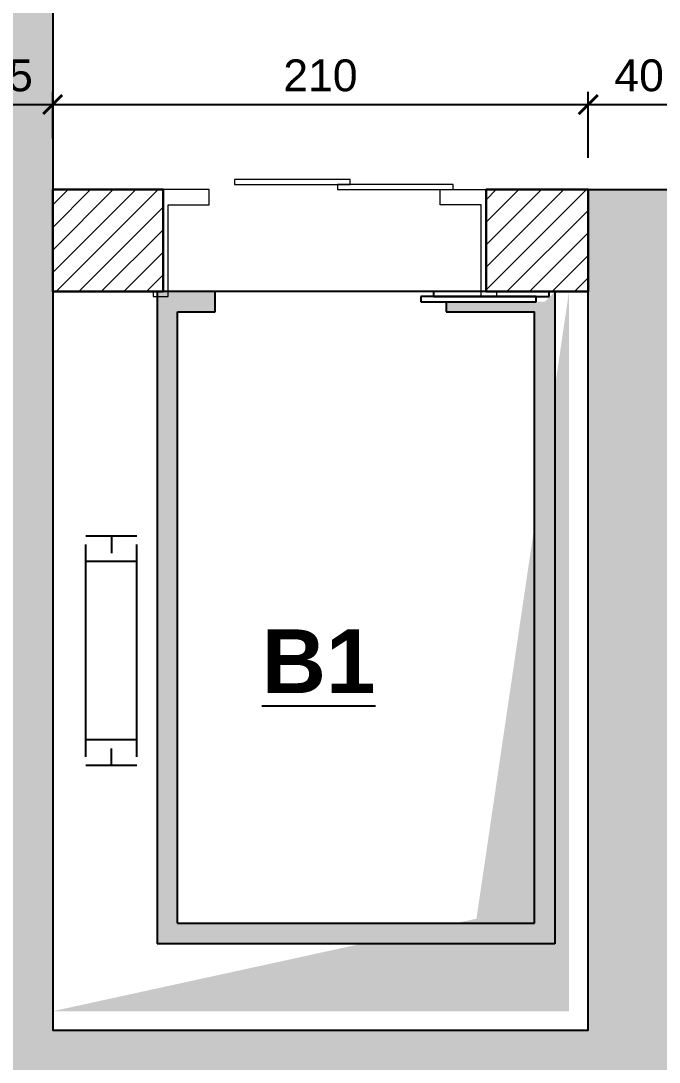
# Model space of a CAD drawing. Header units: centimetres. Extents: x 60496 to 66049, y -55119 to -48212.
# Drawn here: x 63380.5 to 63630.8, y -53244.9 to -52836.1 of the extents above; entities that cross this region are included whole.
import ezdxf

# ---------------------------------------------------------------- set-up
doc = ezdxf.new("R2010")
doc.units = ezdxf.units.CM
doc.header["$LTSCALE"] = 50
doc.header["$MEASUREMENT"] = 0
doc.linetypes.add('CONTINU', pattern=[0])
doc.layers.get('0').update_dxf_attribs({"color": 8})
for name, color, linetype in [('BETON COUPE', 3, 'CONTINU'), ('BETON TRAME', 252, 'Continuous'), ('BORD', 5, 'Continuous'), ('COTE 50ème', 1, 'Continuous'), ('kabina', 120, 'Continuous'), ('OMBRE', 253, 'Continuous'), ('TEXTE', 7, 'Continuous')]:
    doc.layers.add(name, color=color, linetype=linetype)
for name, color, linetype, lineweight in [('BETON HACHURE', 253, 'Continuous', 13), ('door', 44, 'Continuous', 5), ('MACONNERIE COUPE', 7, 'Continuous', 30), ('MACONNERIE HACHURE', 253, 'Continuous', 13)]:
    doc.layers.add(name, color=color, linetype=linetype, lineweight=lineweight)
doc.styles.add('RS_TEXT_1.50', font='arial.ttf', dxfattribs={"height": 12.5})
doc.styles.add('RS_TXT_50', font='arial.ttf', dxfattribs={"height": 12.5})
doc.dimstyles.new('RS_50CM_LINEAIRE', dxfattribs={"dimscale": 5, "dimtxt": 12.5, "dimasz": 1.5, "dimexe": 1, "dimexo": 2.5, "dimgap": 1, "dimtad": 1, "dimdec": 1, "dimrnd": 0.5, "dimdsep": 46, "dimtxsty": 'RS_TXT_50', "dimblk1": 'ARCHTICK', "dimblk2": 'ARCHTICK', "dimsah": 1, "dimcen": 2.5, "dimdle": 1, "dimclrt": 4, "dimadec": 0, "dimazin": 2, "dimtfac": 1, "dimtdec": 1, "dimtix": 1, "dimtmove": 2, "dimatfit": 3, "dimfxl": 1, "dimtolj": 1, "dimtzin": 0, "dimarcsym": 0})

# ---------------------------------------------------------------- blocks, each defined once
blk = doc.blocks.new('_ArchTick')
at = {"color": 0, "linetype": 'ByBlock', "const_width": 0.15}
blk.add_lwpolyline([(-0.5, -0.5), (0.5, 0.5)], dxfattribs=at)
blk = doc.blocks.new('*D1028')
at = {"layer": 'COTE 50ème', "color": 0, "lineweight": -2, "ltscale": 0.5, "transparency": 16777216}
for p, q in [((63357.95453184991, -52882.2401818246), (63357.95453184991, -52863.98133206999)), ((63392.95453184991, -52882.2401818246), (63392.95453184991, -52863.98133206999)), ((63352.95453184991, -52868.98133206999), (63397.95453184991, -52868.98133206999))]:
    blk.add_line(p, q, dxfattribs=at)
at = {"layer": 'Defpoints', "color": 0, "ltscale": 0.5, "transparency": 16777216}
for p in [(63392.95453184991, -52868.98133206999), (63357.95453184991, -52894.7401818246), (63392.95453184991, -52894.7401818246)]:
    blk.add_point(p, dxfattribs=at)
at = {"layer": 'COTE 50ème', "color": 0, "lineweight": -2, "ltscale": 0.5, "transparency": 16777216, "xscale": 7.5, "yscale": 7.5, "zscale": 7.5, "rotation": 180}
blk.add_blockref('_ArchTick', (63357.95453184991, -52868.98133206999), dxfattribs=at)
at = {"layer": 'COTE 50ème', "color": 0, "lineweight": -2, "ltscale": 0.5, "transparency": 16777216, "xscale": 7.5, "yscale": 7.5, "zscale": 7.5}
blk.add_blockref('_ArchTick', (63392.95453184991, -52868.98133206999), dxfattribs=at)
at = {"layer": 'COTE 50ème', "color": 4, "ltscale": 0.5, "transparency": 16777216, "insert": (63375.45453184991, -52857.59490642197), "char_height": 12.5, "attachment_point": 5, "style": 'RS_TXT_50'}
blk.add_mtext('\\A1;35', dxfattribs=at)
blk = doc.blocks.new('*D1029')
at = {"layer": 'COTE 50ème', "color": 0, "lineweight": -2, "ltscale": 0.5, "transparency": 16777216}
for p, q in [((63392.95453184991, -52882.2401818246), (63392.95453184991, -52863.98133206999)), ((63602.95453184991, -52889.86232274523), (63602.95453184991, -52863.98133206999)), ((63387.95453184991, -52868.98133206999), (63607.95453184991, -52868.98133206999))]:
    blk.add_line(p, q, dxfattribs=at)
at = {"layer": 'Defpoints', "color": 0, "ltscale": 0.5, "transparency": 16777216}
for p in [(63602.95453184991, -52868.98133206999), (63392.95453184991, -52894.7401818246), (63602.95453184991, -52902.36232274523)]:
    blk.add_point(p, dxfattribs=at)
at = {"layer": 'COTE 50ème', "color": 0, "lineweight": -2, "ltscale": 0.5, "transparency": 16777216, "xscale": 7.5, "yscale": 7.5, "zscale": 7.5, "rotation": 180}
blk.add_blockref('_ArchTick', (63392.95453184991, -52868.98133206999), dxfattribs=at)
at = {"layer": 'COTE 50ème', "color": 0, "lineweight": -2, "ltscale": 0.5, "transparency": 16777216, "xscale": 7.5, "yscale": 7.5, "zscale": 7.5}
blk.add_blockref('_ArchTick', (63602.95453184991, -52868.98133206999), dxfattribs=at)
at = {"layer": 'COTE 50ème', "color": 4, "ltscale": 0.5, "transparency": 16777216, "insert": (63497.95453184991, -52857.59916972347), "char_height": 12.5, "attachment_point": 5, "style": 'RS_TXT_50'}
blk.add_mtext('\\A1;210', dxfattribs=at)
blk = doc.blocks.new('*D1030')
at = {"layer": 'COTE 50ème', "color": 0, "lineweight": -2, "ltscale": 0.5, "transparency": 16777216}
for p, q in [((63602.95453184991, -52889.86232274523), (63602.95453184991, -52863.98133206999)), ((63642.95453184991, -52889.86232274523), (63642.95453184991, -52863.98133206999)), ((63597.95453184991, -52868.98133206999), (63647.95453184991, -52868.98133206999))]:
    blk.add_line(p, q, dxfattribs=at)
at = {"layer": 'Defpoints', "color": 0, "ltscale": 0.5, "transparency": 16777216}
for p in [(63642.95453184991, -52868.98133206999), (63602.95453184991, -52902.36232274523), (63642.95453184991, -52902.36232274523)]:
    blk.add_point(p, dxfattribs=at)
at = {"layer": 'COTE 50ème', "color": 0, "lineweight": -2, "ltscale": 0.5, "transparency": 16777216, "xscale": 7.5, "yscale": 7.5, "zscale": 7.5, "rotation": 180}
blk.add_blockref('_ArchTick', (63602.95453184991, -52868.98133206999), dxfattribs=at)
at = {"layer": 'COTE 50ème', "color": 0, "lineweight": -2, "ltscale": 0.5, "transparency": 16777216, "xscale": 7.5, "yscale": 7.5, "zscale": 7.5}
blk.add_blockref('_ArchTick', (63642.95453184991, -52868.98133206999), dxfattribs=at)
at = {"layer": 'COTE 50ème', "color": 4, "ltscale": 0.5, "transparency": 16777216, "insert": (63622.95453184991, -52857.59916972347), "char_height": 12.5, "attachment_point": 5, "style": 'RS_TXT_50'}
blk.add_mtext('\\A1;40', dxfattribs=at)

msp = doc.modelspace()

# ---------------------------------------------------------------- hatches: boundary and pattern name
at = {"layer": 'BETON HACHURE', "transparency": 33554585}
h = msp.add_hatch(dxfattribs=at)
h.set_pattern_fill('ANSI37', color=256, scale=50, angle=270, style=0)
h.set_pattern_definition([(315, (-1160.485528566322, 19655.39304804563), (4.419417382415923, 4.419417382415921), []), (45, (-1160.485528566322, 19655.39304804563), (-4.41941738241592, 4.419417382415923), [])])
h.paths.add_polyline_path([(62772.95432019554, -51847.21800907419), (62797.95432019554, -51847.21800907419), (62797.95432019554, -52172.21800907419), (62772.95432019554, -52172.21800907417)], flags=0)
h.paths.add_polyline_path([(62772.95432019554, -51847.21800907419), (62797.95432019554, -51847.21800907419), (62797.95432019554, -52172.21800907419), (62772.95432019554, -52172.21800907417)], flags=0)
h.paths.add_polyline_path([(64952.95432019551, -51987.36232274516), (64952.95432019551, -52037.36231738077), (65032.95432019551, -52037.36231738077), (65032.95432019551, -51987.36232274516)], flags=0)
h.paths.add_polyline_path([(64572.95225443787, -51987.36232274525), (64572.95225443787, -52037.36231738086), (64652.95225443787, -52037.36231738086), (64652.95225443787, -51987.36232274525)], flags=0)
edge = h.paths.add_edge_path(flags=0)
edge.add_arc((64612.9522544379, -50672.36229558228), 40, 0, 360)
edge = h.paths.add_edge_path(flags=0)
edge.add_arc((64612.95225443787, -49997.36232274529), 40, 0, 360)
edge = h.paths.add_edge_path(flags=0)
edge.add_arc((64612.95225443786, -51272.3623323497), 40, 0, 360)
h.paths.add_polyline_path([(65692.87113614069, -49527.22052557723), (61269.11017409691, -49527.21800907417), (60879.82185948436, -54263.92172710598), (65445.45432019557, -54713.50983066576), (65692.87113614069, -54713.50983066575)])
edge = h.paths.add_edge_path(flags=0)
edge.add_arc((64612.95225443786, -51272.3623323497), 40, 0, 360)
h.paths.add_polyline_path([(63397.95432019554, -49552.21800907419), (63397.95432019554, -49972.36232274529), (63422.95432019554, -49972.36232274529), (63422.95432019554, -49552.21800907419), (64992.96098447277, -49552.21800907419), (64992.94765591834, -51312.3623323497), (65032.95432019557, -51312.3623323497), (65032.95432019557, -49552.21800907419), (65667.87113613918, -49552.2205255772), (65667.87113613918, -53452.21801443858), (65032.95432019554, -53452.21801443858), (65032.95432019551, -52057.36232274522), (64992.95432019551, -52057.36232274522), (64992.95432019557, -53477.21801443858), (65667.87113614069, -53477.21801443858), (65667.87113614069, -54685.93448648408), (65459.17891711568, -54688.50983066576), (64660.4545318484, -54610.07239253733), (64660.4545318484, -54122.36232274522), (64635.4545318484, -54122.36232274522), (64635.4545318484, -54607.61730791818), (63330.45451773574, -54479.46188941262), (63330.45451773574, -54122.36232274525), (63305.45451773574, -54122.36232274525), (63305.45451773574, -54477.00680479346), (62117.9545318484, -54360.39028676845), (62117.9545318484, -54122.36232274525), (62067.95432019555, -54122.36232274525), (62067.95432019555, -54355.4800967451), (60906.75330816861, -54241.44622697061), (61082.14403878348, -52107.36232274523), (61287.9545318484, -52107.36232274523), (61287.9545318484, -52057.36232274523), (61086.25332281998, -52057.36232274523), (61088.10249665588, -52037.36231738086), (61287.95432019554, -52037.36231738087), (61287.95432019554, -51987.36231738089), (61092.00629798793, -51987.36231738087), (61148.71429871654, -51297.36231738086), (61287.95432019554, -51297.36231738086), (61287.95432019554, -51247.36231738086), (61152.82356036329, -51247.36231738086), (61198.02558271807, -50697.36228061344), (61287.95432019554, -50697.36228061344), (61287.95432019554, -50647.36228061344), (61202.13485720289, -50647.36228061344), (61292.13984583213, -49552.21800907419), (62070.45432019554, -49552.21800907419), (62070.45432019554, -49972.36231738084), (62095.45432019554, -49972.36231738084), (62095.45432019554, -49552.21800907417)], flags=16)
h.paths.add_polyline_path([(64572.95225443786, -51232.3623323497), (64572.95225443786, -51312.3623323497), (64652.95225443786, -51312.3623323497), (64652.95225443786, -51232.36233234969)], flags=0)
at = {"layer": 'BETON TRAME', "transparency": 33554559}
h = msp.add_hatch(color=256, dxfattribs=at)
h.dxf.hatch_style = 1
h.paths.add_polyline_path([(63852.9545318484, -52797.36230777639), (63887.9545318484, -52797.36230777639), (63887.9545318484, -53447.36234454381), (63852.9545318484, -53447.36234454381), (63852.9545318484, -53272.36232274523), (63392.9545318484, -53272.36232274523), (63392.9545318484, -53447.36234454381), (63357.9545318484, -53447.36234454381), (63357.9545318484, -52797.36230777639), (63392.9545318484, -52797.36230777639), (63392.9545318484, -53232.36232274523), (63602.9545318484, -53232.36232274523), (63602.9545318484, -52902.36232274523), (63642.9545318484, -52902.36232274523), (63642.9545318484, -53232.36232274523), (63852.9545318484, -53232.36232274523)])
h.paths.add_polyline_path([(64722.9545318484, -54122.36232274522), (64722.9545318484, -54072.36232274522), (64572.9545318484, -54072.36232274522), (64572.9545318484, -54122.36232274522)])
h.paths.add_polyline_path([(64002.9545318484, -54122.36232274525), (64002.9545318484, -54072.36232274525), (63852.9545318484, -54072.36232274525), (63852.9545318484, -54122.36232274525)])
h.paths.add_polyline_path([(63392.95451773574, -54122.36232274525), (63392.95451773574, -54072.36232274525), (63242.95451773574, -54072.36232274525), (63242.95451773574, -54122.36232274525)])
h.paths.add_polyline_path([(62672.95432019555, -54122.3623173808), (62672.95432019555, -54072.3623173808), (62522.95432019555, -54072.3623173808), (62522.95432019555, -54122.3623173808)])
h.paths.add_polyline_path([(62672.9545318484, -53447.36234454381), (62672.9545318484, -53397.36234454381), (62522.95452694157, -53397.36234454381), (62522.95452694157, -53447.36234454381)])
h.paths.add_polyline_path([(64722.9545318484, -53447.36235951266), (64722.9545318484, -53397.36235951266), (64572.9545318484, -53397.36235951266), (64572.9545318484, -53447.36235951266)])
h.paths.add_polyline_path([(64722.9545318484, -52847.36232274523), (64722.9545318484, -52797.36232274523), (64572.9545318484, -52797.36232274523), (64572.9545318484, -52847.36232274523)])
h.paths.add_polyline_path([(62672.95454412095, -52847.36230777639), (62672.95454412095, -52797.36230777639), (62522.95453921412, -52797.36230777639), (62522.95453921412, -52847.36230777639)])
h.paths.add_polyline_path([(62672.95476804636, -52107.36231738084), (62672.95476804636, -52057.36231738084), (62522.95432019555, -52057.36231738084), (62522.95432019555, -52107.36231738084)])
h.paths.add_polyline_path([(64572.9545318484, -52057.36232274522), (64572.9545318484, -52107.36232274522), (64722.9545318484, -52107.36232274522), (64722.9545318484, -52057.36232274522)])
h.paths.add_polyline_path([(63907.9545318484, -52107.36232274525), (63907.9545318484, -52057.36232274525), (63782.9545318484, -52057.36232274525), (63782.9545318484, -52107.36232274525)])
h.paths.add_polyline_path([(63462.9545318484, -52107.36232274523), (63462.9545318484, -52057.36232274523), (63337.95454412095, -52057.36232274523), (63337.95454412095, -52107.36232274523)])
h.paths.add_polyline_path([(63487.9545318484, -52057.36232274525), (63462.9545318484, -52057.36232274525), (63462.9545318484, -52562.36232274523), (63487.9545318484, -52562.36232274523)])
h.paths.add_polyline_path([(63782.9545318484, -52057.36232274523), (63757.9545318484, -52057.36232274523), (63757.9545318484, -52562.36232274523), (63782.9545318484, -52562.36232274523)])
at = {"layer": 'kabina', "linetype": 'Continuous', "lineweight": 0}
for points in [[(63433.95453184842, -52942.36232274522), (63441.95453184842, -52950.36232274522), (63456.62119851507, -52950.36232274522), (63456.62119851507, -52942.36232274522)], [(63433.95453184842, -52942.36232274522), (63433.95453184842, -53198.36232274522), (63441.95453184842, -53190.36232274522), (63441.95453184842, -52950.36232274522)], [(63589.95453184842, -52942.36232274522), (63581.95453184842, -52950.36232274522), (63581.95453184842, -53190.36232274522), (63589.95453184842, -53198.36232274522)], [(63581.95453176893, -52950.36232246707), (63585.9545312921, -52946.36232294391), (63547.28786518176, -52946.36232294391), (63547.28786518176, -52950.36232246707)], [(63589.95453184842, -53198.36232274522), (63581.95453184842, -53190.36232274522), (63441.95453184842, -53190.36232274522), (63433.95453184842, -53198.36232274522)]]:
    msp.add_hatch(color=256, dxfattribs=at).paths.add_polyline_path(points)
at = {"layer": 'MACONNERIE HACHURE'}
h = msp.add_hatch(dxfattribs=at)
h.set_pattern_fill('ANSI31', color=256, scale=50, style=0)
h.set_pattern_definition([(45, (0, 9369.204385195364), (-4.419417382415922, 4.419417382415922), [])])
h.paths.add_polyline_path([(61287.9545318484, -54067.36231421247), (61312.9545318484, -54067.36231421247), (61312.9545318484, -54083.37844984044), (61287.95452395104, -54083.6284377027)])
h.paths.add_polyline_path([(62267.95432019554, -50672.36229021788), (62617.95432019554, -50672.36229021788), (62617.95432019554, -50647.36229021788), (62267.95432019554, -50647.36229021788)])
h.paths.add_polyline_path([(62167.95432019554, -50672.36229021788), (62157.95432019554, -50672.36229021788), (62157.95432019554, -50647.36229021788), (62167.95432019554, -50647.36229021788)])
h.paths.add_polyline_path([(63492.95453184839, -53447.36233917936), (63852.9545318484, -53447.36233917941), (63852.9545318484, -53422.36233917941), (63492.95453184839, -53422.36233917936)])
h.paths.add_polyline_path([(63402.9545318484, -53447.36233917941), (63392.9545318484, -53447.36233917941), (63392.9545318484, -53422.36233917941), (63402.9545318484, -53422.36233917941)])
h.paths.add_polyline_path([(62252.95410854268, -52037.36231738084), (62522.95410854268, -52037.36231738084), (62522.95410854268, -52012.36231738084), (62252.95410854268, -52012.36231738084)])
h.paths.add_polyline_path([(63487.95432019554, -52082.36232274523), (63757.95432019554, -52082.36232274523), (63757.95432019554, -52057.36232274523), (63487.95432019554, -52057.36232274523)])
h.paths.add_polyline_path([(61175.41192093409, -53887.21800907417), (60935.86572925249, -53887.21800907417), (60937.92036660301, -53862.21800907417), (61175.41192093409, -53862.21800907417)])
h.paths.add_polyline_path([(61287.9545318484, -54017.36231421247), (61287.9545318484, -53887.21800907417), (61265.41192093409, -53887.21800907417), (61265.41192093409, -53862.21800907417), (61312.9545318484, -53862.21800907417), (61312.9545318484, -54017.36231421247)])
h.paths.add_polyline_path([(61287.9545318484, -54173.62844984044), (61312.9545318484, -54173.62844984044), (61312.9545318484, -54281.33656203197), (61287.9545318484, -54278.88147741283)])
h.paths.add_polyline_path([(60919.83955791846, -54067.36231421247), (60921.89419526897, -54042.36231421247), (61287.9545318484, -54042.36231421247), (61287.9545318484, -54067.36231421247)])
h.paths.add_polyline_path([(65012.95432019551, -52057.36231738084), (65032.95432019551, -52057.36231738084), (65032.95432019551, -52037.36231738086), (65012.95432019551, -52037.36231738086)])
h.paths.add_polyline_path([(63467.95430792299, -52057.36232274523), (63487.95430792299, -52057.36232274523), (63487.95430792299, -52037.36232274525), (63467.95430792299, -52037.36232274525)])
h.paths.add_polyline_path([(62652.95454412095, -52057.36231738084), (62672.95454412095, -52057.36231738084), (62672.95454412095, -52037.36231738086), (62652.95454412095, -52037.36231738086)])
h.paths.add_polyline_path([(62122.95432019554, -52087.36231738084), (62142.95432019554, -52087.36231738084), (62142.95432019554, -52037.36231738084), (62122.95432019554, -52037.36231738084)])
h.paths.add_polyline_path([(63085.45465608366, -51987.36231738086), (63085.45465608366, -52097.36230777639), (63105.45465608366, -52097.36230777639), (63105.45465608366, -52007.36231738086), (63337.95432019554, -52007.36231738086), (63337.95432019554, -51987.36232274525)])
h.paths.add_polyline_path([(63085.45465608366, -52297.36230777639), (63105.45465608366, -52297.36230777639), (63105.45465608366, -52217.36230777639), (63462.9545318484, -52217.36230777639), (63462.9545318484, -52197.36230777639), (63105.45465608366, -52197.36230777639), (63105.45465608366, -52187.36230777639), (63085.45465608366, -52187.36230777639)])
h.paths.add_polyline_path([(63085.45465608366, -52497.36230777639), (63105.45465608366, -52497.36230777639), (63105.45465608366, -52417.36230777639), (63462.9545318484, -52417.36230777639), (63462.9545318484, -52397.36230777639), (63105.45465608366, -52397.36230777639), (63105.45465608366, -52387.36230777639), (63085.45465608366, -52387.36230777639)])
h.paths.add_polyline_path([(62925.45465608366, -52797.36230777639), (62925.45465608366, -52787.36230777639), (62905.45465608366, -52787.36230777639), (62905.45465608366, -52797.36230777639), (62672.95454412095, -52797.36230777639), (62672.95454412095, -52817.36230777639), (63357.9545318484, -52817.36230777639), (63357.9545318484, -52797.36230777639), (63105.45465608366, -52797.36230777639), (63105.45465608366, -52787.36230777639), (63085.45465608366, -52787.36230777639), (63085.45465608366, -52797.36230777639)])
h.paths.add_polyline_path([(62925.45465608366, -52697.36230777639), (62925.45465608366, -52587.36230777639), (62905.45465608366, -52587.36230777639), (62905.45465608366, -52597.36230777639), (62542.95453184839, -52597.36230777639), (62542.95453184839, -52617.36230777639), (62905.45465608366, -52617.36230777639), (62905.45465608366, -52697.36230777639)])
h.paths.add_polyline_path([(62925.45465608366, -52497.36230777639), (62925.45465608366, -52387.36230777639), (62905.45465608366, -52387.36230777639), (62905.45465608366, -52397.36230777639), (62542.95453014279, -52397.36230777639), (62542.95453184839, -52417.36230777639), (62905.45465608366, -52417.36230777639), (62905.45465608366, -52497.36230777639)])
h.paths.add_polyline_path([(62925.45465608366, -52187.36230777639), (62905.45465608366, -52187.36230777639), (62905.45465608366, -52197.36230777639), (62542.95453124319, -52197.36230578192), (62542.95453124319, -52217.36230777639), (62905.45465608366, -52217.36230777639), (62905.45465608366, -52297.36230777639), (62925.45465608366, -52297.36230777639)])
h.paths.add_polyline_path([(62925.45465608366, -51977.36231738086), (62905.45465608366, -51977.36231738086), (62905.45465608366, -51987.36231738086), (62672.95454412095, -51987.36231738086), (62672.95454412095, -52007.36231738086), (62905.45465608366, -52007.36231738086), (62905.45465608366, -52097.36230777639), (62925.45465608366, -52097.36230777639)])
h.paths.add_polyline_path([(62905.45465608366, -51887.36231738086), (62925.45465608366, -51887.36231738086), (62925.45465608366, -51777.36231738086), (62905.45465608366, -51777.36231738086), (62905.45465608366, -51787.36231738086), (62547.95432019554, -51787.36231738086), (62547.95432019554, -51807.36231738086), (62905.45465608366, -51807.36231738086)])
h.paths.add_polyline_path([(63852.95453184837, -52777.36230777639), (63877.95445505642, -52777.36230777639), (63877.95445505642, -52797.36230777639), (63852.95453184837, -52797.36230777639)])
h.paths.add_polyline_path([(62617.95453184838, -51317.3623323497), (62642.95445505642, -51317.3623323497), (62642.95424340358, -51297.3623323497), (62617.95432019554, -51297.3623323497)])
h.paths.add_polyline_path([(63852.95453184837, -52677.36230777639), (63852.95453184837, -52637.36231022829), (63757.95453184839, -52637.36231022829), (63757.95453184839, -52562.36232274523), (63782.95445505642, -52562.36232274523), (63782.95445505642, -52627.36228480451), (63852.95453184837, -52627.36228480451), (63852.95453184837, -52541.36224446162), (63782.95445505642, -52541.36224446162), (63782.95445505642, -52516.36224446162), (63877.95445505642, -52516.36224446162), (63877.95445505642, -52677.36230777639)])
h.paths.add_polyline_path([(62617.95453184838, -51417.3623323497), (62617.95453184838, -51457.36232989781), (62522.95453184839, -51457.36232989781), (62522.95453184839, -51532.36231738086), (62547.95445505642, -51532.36231738086), (62547.95424340358, -51467.36231492901), (62617.95432019553, -51467.36231492901), (62617.95453184838, -51553.36239566447), (62547.95445505642, -51553.36239566447), (62547.95445505642, -51578.36239566447), (62905.45465608366, -51578.36239566447), (62905.45465608366, -51687.36231738086), (62925.45465608366, -51687.36231738086), (62925.45465608366, -51558.36239566447), (62642.95445505642, -51558.36239566447), (62642.95445505642, -51417.3623323497)])
h.paths.add_polyline_path([(64672.95328731669, -51934.86232486527), (64652.95328731669, -51934.86232486527), (64652.95225443787, -52037.35913699411), (64952.95432019551, -52037.35913699411), (64952.95432019551, -52017.36231738084), (64672.95328731669, -52017.36231738084)])
h.paths.add_polyline_path([(64672.95328731669, -51334.86232486527), (64652.95328731669, -51334.86232486527), (64652.95225443786, -51232.36233234969), (64992.94826168797, -51232.36551273643), (64992.94826168797, -51252.3623323497), (64672.95328731669, -51252.3623323497)])
h.paths.add_polyline_path([(62522.95455685785, -53323.39375878921), (62542.95453921412, -53323.39375878921), (62542.95453921412, -52847.36230777639), (62522.95455685785, -52847.36230777639)])
h.paths.add_polyline_path([(62097.95443427897, -53222.36234454381), (62117.95430322904, -53222.36234454381), (62117.95430322904, -52927.36230777636), (62097.95443427897, -52927.36230777636)])
h.paths.add_polyline_path([(62201.28786518174, -51192.36231738086), (62157.9545318484, -51192.36231738086), (62157.9545318484, -51152.36231738086), (62201.28786518174, -51152.36231738086)])
h.paths.add_polyline_path([(62367.9545318484, -51192.36231738086), (62327.9545318484, -51192.36231738086), (62327.9545318484, -51152.36231738086), (62367.9545318484, -51152.36231738086)])
h.paths.add_polyline_path([(62574.62119851509, -51192.36231738086), (62617.9545318484, -51192.36231738086), (62617.9545318484, -51152.36231738086), (62574.62119851509, -51152.36231738086)])
h.paths.add_polyline_path([(62407.9545318484, -51192.36231738086), (62447.9545318484, -51192.36231738086), (62447.9545318484, -51152.36231738086), (62407.9545318484, -51152.36231738086)])
h.paths.add_polyline_path([(63809.62119851507, -52902.36232274523), (63852.9545318484, -52902.36232274523), (63852.9545318484, -52942.36232274523), (63809.62119851507, -52942.36232274523)])
h.paths.add_polyline_path([(63642.9545318484, -52902.36232274523), (63682.9545318484, -52902.36232274523), (63682.9545318484, -52942.36232274523), (63642.9545318484, -52942.36232274523)])
h.paths.add_polyline_path([(63436.28786518173, -52902.36232274523), (63392.9545318484, -52902.36232274523), (63392.9545318484, -52942.36232274523), (63436.28786518173, -52942.36232274523)])
h.paths.add_polyline_path([(63602.9545318484, -52902.36232274523), (63562.9545318484, -52902.36232274523), (63562.9545318484, -52942.36232274523), (63602.9545318484, -52942.36232274523)])
h.paths.add_polyline_path([(62356.28786288368, -52412.36232274526), (62332.95452955036, -52412.36232274526), (62332.95452955036, -52392.36232274525), (62356.28786288368, -52392.36232274525)])
h.paths.add_polyline_path([(62522.95452955036, -52412.36232274526), (62482.95452955036, -52412.36232274526), (62482.95452955036, -52392.36232274525), (62522.95452955036, -52392.36232274525)])
h.paths.add_polyline_path([(62141.28786467183, -52412.36233921454), (62117.9545313385, -52412.36233921454), (62117.9545313385, -52392.36233921452), (62141.28786467183, -52392.36233921452)])
h.paths.add_polyline_path([(62307.9545313385, -52412.36233921454), (62267.9545313385, -52412.36233921454), (62267.9545313385, -52392.36233921452), (62307.9545313385, -52392.36233921452)])
h.paths.add_polyline_path([(62097.95453184839, -52518.36230332589), (62117.95453184841, -52518.36230332589), (62117.95453184841, -52412.36232274526), (62097.95453184839, -52412.36232274526)])
h.paths.add_polyline_path([(62097.95453184839, -52797.36230777636), (62117.95453184841, -52797.36230777636), (62117.95453184841, -52737.36230777636), (62097.95453184839, -52737.36230777636)])
h.paths.add_polyline_path([(62522.95453921411, -52797.36230777639), (62542.95453184839, -52797.36230777639), (62542.95453184839, -52412.36232274526), (62522.95453921411, -52412.36232274526)])
h.paths.add_polyline_path([(63392.9545318484, -52797.36230777639), (63392.9545318484, -52637.36231022829), (63487.95453184839, -52637.36231022829), (63487.95453184839, -52562.36232274523), (63462.95460864036, -52562.36232274523), (63462.95460864036, -52627.36231022828), (63392.9545318484, -52627.36231022828), (63392.9545318484, -52541.36224446162), (63462.95460864036, -52541.36224446162), (63462.95460864036, -52516.36224446162), (63367.95460864036, -52516.36224446162), (63367.95460864036, -52597.36230777639), (63105.45465608366, -52597.36230777639), (63105.45465608366, -52587.36230777639), (63085.45465608366, -52587.36230777639), (63085.45465608366, -52697.36230777639), (63105.45465608366, -52697.36230777639), (63105.45465608366, -52617.36230777639), (63367.95460864036, -52617.36230777639), (63367.95460864036, -52797.36230777639)])
h.paths.add_polyline_path([(62157.95453184841, -51297.3623323497), (62157.95453184841, -51457.36232989781), (62252.95453184839, -51457.36232989781), (62252.95453184839, -51532.36231738086), (62227.95460864036, -51532.36231738086), (62227.95460864036, -51467.36234865268), (62157.95453184841, -51467.36234865268), (62157.95453184841, -51553.36239566447), (62227.95460864036, -51553.36239566447), (62227.95460864036, -51578.36239566447), (62132.95460864036, -51578.36239566447), (62132.95460864036, -51297.3623323497)])

# ---------------------------------------------------------------- linework, layer by layer
at = {"layer": 'BETON COUPE'}
msp.add_lwpolyline([(63852.9545318484, -52797.36230777639), (63887.9545318484, -52797.36230777639), (63887.9545318484, -53447.36234454381), (63852.9545318484, -53447.36234454381), (63852.9545318484, -53272.36232274523), (63392.9545318484, -53272.36232274523), (63392.9545318484, -53447.36234454381), (63357.9545318484, -53447.36234454381), (63357.9545318484, -52797.36230777639), (63392.9545318484, -52797.36230777639), (63392.9545318484, -53232.36232274523), (63602.9545318484, -53232.36232274523), (63602.9545318484, -52902.36232274523), (63642.9545318484, -52902.36232274523), (63642.9545318484, -53232.36232274523), (63852.9545318484, -53232.36232274523)], close=True, dxfattribs=at)
at = {"layer": 'BORD'}
msp.add_lwpolyline([(63602.9545318484, -52942.36232274523), (63392.9545318484, -52942.36232274523), (63392.9545318484, -53232.36232274523), (63602.9545318484, -53232.36232274523)], close=True, dxfattribs=at)
at = {"layer": 'door'}
for points in [[(63509.62119851507, -52898.36232274523), (63464.28786518173, -52898.36232274523), (63464.28786518173, -52900.36232274523), (63509.62119851507, -52900.36232274523)], [(63549.9545318484, -52900.36232274523), (63504.62119851507, -52900.36232274523), (63504.62119851507, -52902.36232274523), (63549.9545318484, -52902.36232274523)], [(63454.28786518173, -52908.36232274523), (63454.28786518173, -52902.36232274523), (63436.28786518173, -52902.36232274523), (63436.28786518173, -52942.36232274523), (63432.28786518173, -52942.36232274523), (63432.28786518173, -52944.36232274523), (63438.28786518173, -52944.36232274523), (63438.28786518173, -52908.36232274523)], [(63562.9545318484, -52902.36232274523), (63562.9545318484, -52942.36232274523), (63566.9545318484, -52942.36232274523), (63566.9545318484, -52944.36232274523), (63560.9545318484, -52944.36232274523), (63560.9545318484, -52908.36232274523), (63544.9545318484, -52908.36232274523), (63544.9545318484, -52902.36232274523)]]:
    msp.add_lwpolyline(points, close=True, dxfattribs=at)
at = {"layer": 'kabina', "linetype": 'Continuous', "lineweight": 25}
for p, q in [((63456.62119851507, -52942.36232274522), (63433.95453184842, -52942.36232274522)), ((63433.95453184842, -52942.36232274522), (63433.95453184842, -53198.36232274522)), ((63456.62119851507, -52950.36232274522), (63456.62119851507, -52942.36232274522)), ((63547.28786518176, -52942.36232274522), (63456.62119851507, -52942.36232274522)), ((63582.62119851507, -52944.36232274522), (63537.28786518176, -52944.36232274522)), ((63537.28786518176, -52944.36232274522), (63537.28786518176, -52946.36232274522)), ((63587.62119851507, -52942.36232274522), (63542.28786518176, -52942.36232274522)), ((63542.28786518176, -52942.36232274522), (63542.28786518176, -52944.36232274522)), ((63542.28786518176, -52944.36232274522), (63587.62119851507, -52944.36232274522)), ((63582.62119851507, -52946.36232274522), (63582.62119851507, -52944.36232274522)), ((63587.62119851507, -52944.36232274522), (63587.62119851507, -52942.36232274522)), ((63589.95453184842, -52942.36232274522), (63589.95453184842, -53198.36232274522)), ((63537.28786518176, -52946.36232274522), (63582.62119851507, -52946.36232274522)), ((63547.28786518176, -52946.36232274522), (63547.28786518176, -52950.36232274522)), ((63441.95453184842, -52950.36232274522), (63456.62119851507, -52950.36232274522)), ((63441.95453184842, -53190.36232274522), (63441.95453184842, -52950.36232274522)), ((63547.28786518176, -52950.36232274522), (63581.95453184842, -52950.36232274522)), ((63581.95453184842, -53190.36232274522), (63581.95453184842, -52950.36232274522)), ((63425.95453184842, -53038.36232274522), (63405.95453184842, -53038.36232274522)), ((63415.95453184842, -53038.36232274522), (63415.95453184842, -53045.02898941189)), ((63405.95453184842, -53125.02898941189), (63405.95453184842, -53041.69565607856)), ((63425.95453184842, -53125.02898941189), (63425.95453184842, -53041.69565607856)), ((63425.95453184842, -53048.36232274522), (63405.95453184842, -53048.36232274522)), ((63425.95453184842, -53118.36232274522), (63405.95453184842, -53118.36232274522)), ((63415.95453184842, -53128.36232274522), (63415.95453184842, -53121.69565607856)), ((63425.95453184842, -53128.36232274522), (63405.95453184842, -53128.36232274522)), ((63441.95453184842, -53190.36232274522), (63581.95453184842, -53190.36232274522)), ((63589.95453184842, -53198.36232274522), (63433.95453184842, -53198.36232274522))]:
    msp.add_line(p, q, dxfattribs=at)
at = {"layer": 'MACONNERIE COUPE'}
for points in [[(63436.28786518173, -52902.36232274523), (63392.9545318484, -52902.36232274523), (63392.9545318484, -52942.36232274523), (63436.28786518173, -52942.36232274523)], [(63602.9545318484, -52902.36232274523), (63562.9545318484, -52902.36232274523), (63562.9545318484, -52942.36232274523), (63602.9545318484, -52942.36232274523)]]:
    msp.add_lwpolyline(points, close=True, dxfattribs=at)
at = {"layer": 'OMBRE'}
for points in [[(63595.4545318484, -52942.36232274523), (63595.4545318484, -53224.86232274455), (63559.14404637428, -53188.55183727048)], [(63595.4545318484, -53224.86232274455), (63559.14404637428, -53188.55183727048), (63392.9545318484, -53224.86232274455)]]:
    msp.add_solid(points, dxfattribs=at)

# ---------------------------------------------------------------- texts
at = {"layer": 'TEXTE', "insert": (63497.22826024509, -53087.50162776874), "char_height": 25, "width": 958.4362526796194, "attachment_point": 5, "style": 'RS_TEXT_1.50'}
msp.add_mtext('{\\fArial|b1|i0|c0|p34;\\LB1}', dxfattribs=at)

# ---------------------------------------------------------------- dimensions: what is measured, and where the dimension line sits
at = {"layer": 'COTE 50ème', "ltscale": 0.5}
for base, p1, p2, picture, middle in [((63392.95453184991, -52868.98133206999), (63357.95453184991, -52894.7401818246), (63392.95453184991, -52894.7401818246), '*D1028', (63375.45453184991, -52857.59490642197)), ((63602.95453184991, -52868.98133206999), (63392.95453184991, -52894.7401818246), (63602.95453184991, -52902.36232274523), '*D1029', (63497.95453184991, -52857.59916972347)), ((63642.95453184991, -52868.98133206999), (63602.95453184991, -52902.36232274523), (63642.95453184991, -52902.36232274523), '*D1030', (63622.95453184991, -52857.59916972347))]:
    dim = msp.add_linear_dim(base=base, p1=p1, p2=p2, dimstyle='RS_50CM_LINEAIRE', dxfattribs=at)
    dim.commit()
    dim.dimension.update_dxf_attribs({"geometry": picture, "text_midpoint": middle})

doc.saveas('drawing.dxf')
